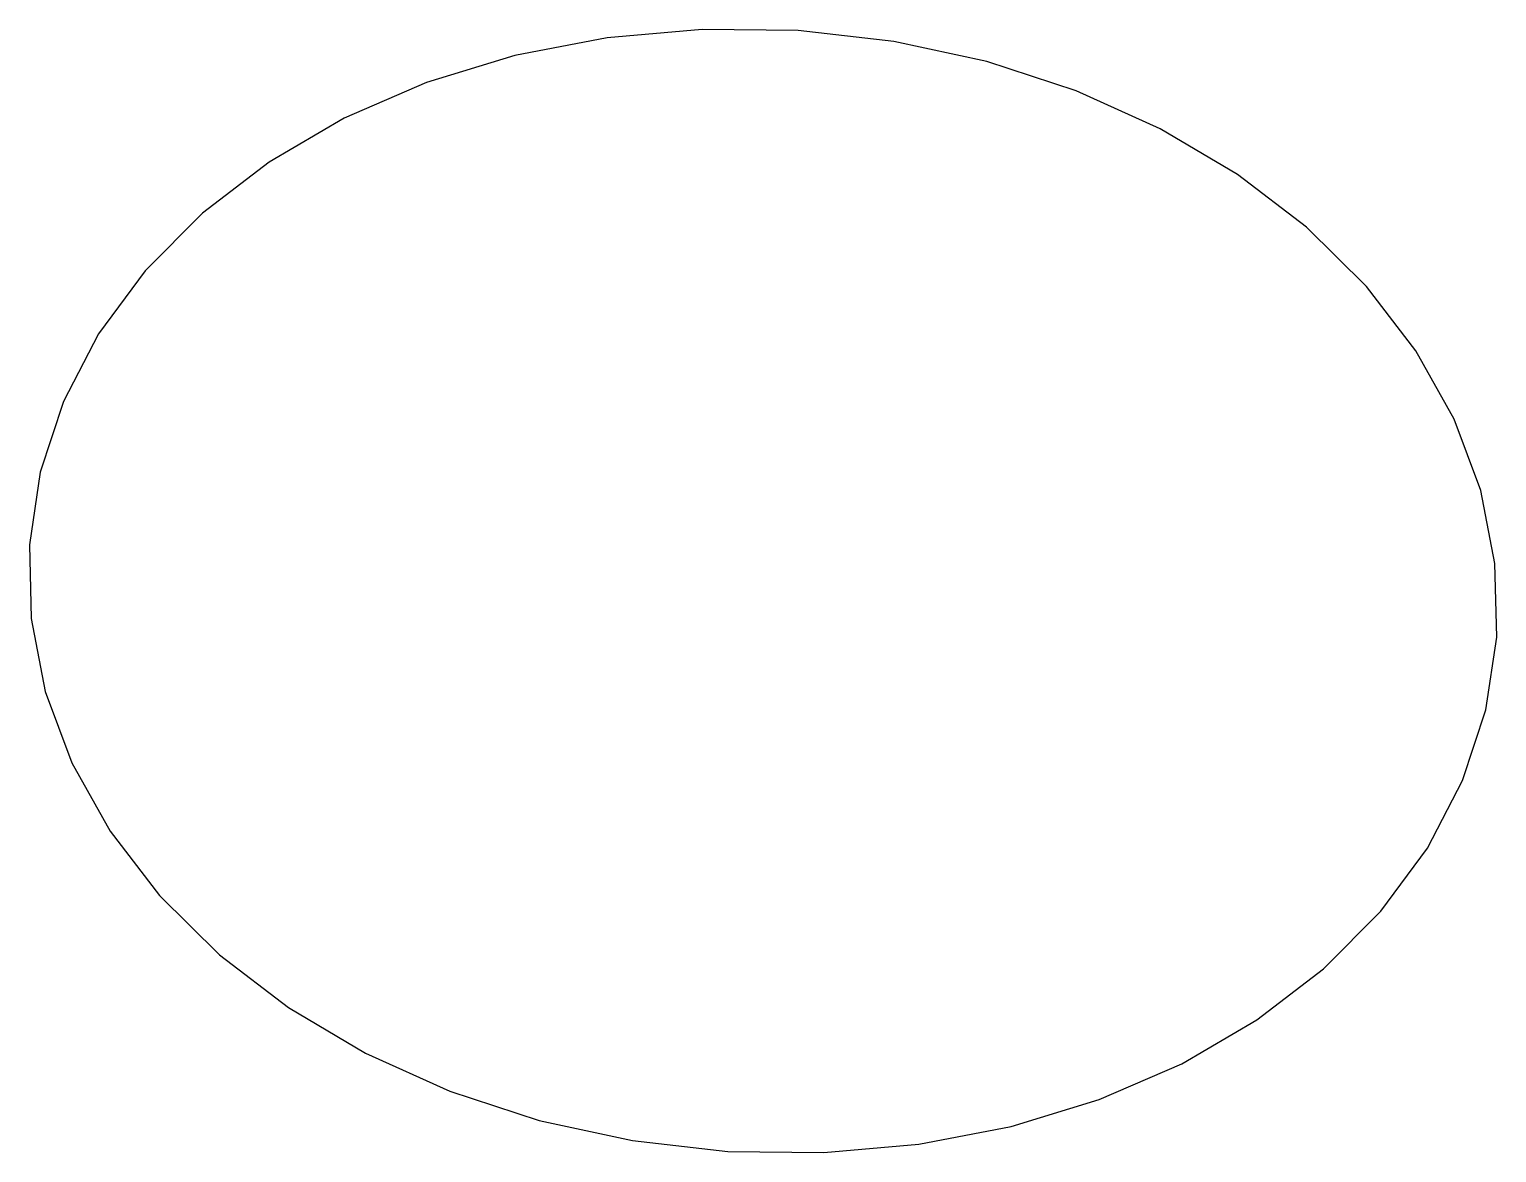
# Model space of a CAD drawing. Extents: x -292 to 292, y -205 to 211.
# Drawn here: x -291.62 to -289.75, y 139.509 to 140.941 of the extents above; entities that cross this region are included whole.
import ezdxf

# ---------------------------------------------------------------- set-up
doc = ezdxf.new("R2010")
doc.units = 0

msp = doc.modelspace()

# ---------------------------------------------------------------- linework, layer by layer
at = {"layer": 'ELLIPSES'}
for p, q in [((-290.8838, 140.9307), (-291.0015, 140.908)), ((-290.7628, 140.9414), (-290.8838, 140.9307)), ((-290.6404, 140.9399), (-290.7628, 140.9414)), ((-290.5187, 140.9261), (-290.6404, 140.9399)), ((-290.3999, 140.9004), (-290.5187, 140.9261)), ((-291.0015, 140.908), (-291.1138, 140.8735)), ((-290.286, 140.8631), (-290.3999, 140.9004)), ((-291.1138, 140.8735), (-291.2187, 140.828)), ((-290.179, 140.8148), (-290.286, 140.8631)), ((-291.2187, 140.828), (-291.3145, 140.7721)), ((-290.0806, 140.7565), (-290.179, 140.8148)), ((-291.3145, 140.7721), (-291.3995, 140.707)), ((-289.9925, 140.6891), (-290.0806, 140.7565)), ((-291.3995, 140.707), (-291.4723, 140.6335)), ((-289.9163, 140.6138), (-289.9925, 140.6891)), ((-291.4723, 140.6335), (-291.5317, 140.5531)), ((-289.8532, 140.5318), (-289.9163, 140.6138)), ((-291.5317, 140.5531), (-291.5766, 140.4671)), ((-289.8044, 140.4446), (-289.8532, 140.5318)), ((-291.5766, 140.4671), (-291.6062, 140.3769)), ((-289.7707, 140.3537), (-289.8044, 140.4446)), ((-291.6062, 140.3769), (-291.62, 140.2842)), ((-289.7526, 140.2605), (-289.7707, 140.3537)), ((-291.62, 140.2842), (-291.6179, 140.1904)), ((-289.7504, 140.1668), (-289.7526, 140.2605)), ((-291.6179, 140.1904), (-291.5998, 140.0972)), ((-289.7643, 140.074), (-289.7504, 140.1668)), ((-291.5998, 140.0972), (-291.566, 140.0063)), ((-289.7939, 139.9838), (-289.7643, 140.074)), ((-291.566, 140.0063), (-291.5172, 139.9191)), ((-289.8387, 139.8978), (-289.7939, 139.9838)), ((-291.5172, 139.9191), (-291.4542, 139.8371)), ((-289.8981, 139.8174), (-289.8387, 139.8978)), ((-291.4542, 139.8371), (-291.3779, 139.7618)), ((-289.9709, 139.744), (-289.8981, 139.8174)), ((-291.3779, 139.7618), (-291.2899, 139.6944)), ((-290.0559, 139.6788), (-289.9709, 139.744)), ((-291.2899, 139.6944), (-291.1915, 139.6361)), ((-290.1517, 139.6229), (-290.0559, 139.6788)), ((-291.1915, 139.6361), (-291.0844, 139.5879)), ((-290.2567, 139.5774), (-290.1517, 139.6229)), ((-291.0844, 139.5879), (-290.9705, 139.5505)), ((-290.3689, 139.5429), (-290.2567, 139.5774)), ((-290.9705, 139.5505), (-290.8517, 139.5248)), ((-290.4866, 139.5202), (-290.3689, 139.5429)), ((-290.8517, 139.5248), (-290.7301, 139.511)), ((-290.7301, 139.511), (-290.6077, 139.5095)), ((-290.6077, 139.5095), (-290.4866, 139.5202))]:
    msp.add_line(p, q, dxfattribs=at)

doc.saveas('drawing.dxf')
